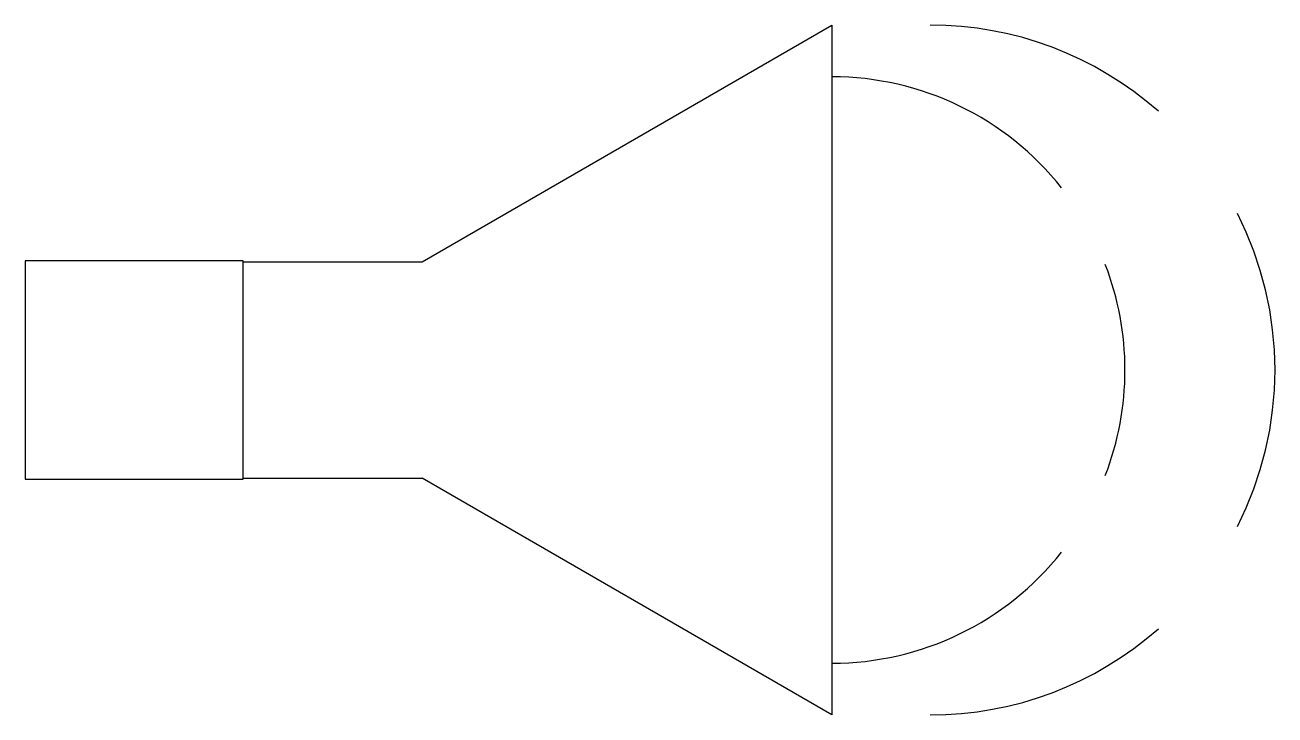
# Model space of a CAD drawing. Header units: millimetres. Extents: x -3108.482 to -3108.024, y 3735.804 to 3736.057.
import ezdxf

# ---------------------------------------------------------------- set-up
doc = ezdxf.new("R2010")
doc.units = ezdxf.units.MM
doc.header["$LTSCALE"] = 10
doc.linetypes.add('HIDDEN', pattern=[0.375, 0.25, -0.125])
doc.layers.add('Ele_tomadas', color=2, linetype='Continuous')

msp = doc.modelspace()

# ---------------------------------------------------------------- linework, layer by layer
at = {"layer": 'Ele_tomadas', "color": 3}
for p, q in [((-3108.336738683627, 3735.970377873345), (-3108.186481427672, 3736.057128940517)), ((-3108.186481427672, 3736.057128940517), (-3108.186481427672, 3735.804230336553)), ((-3108.402481427673, 3735.970377873345), (-3108.336738683627, 3735.970377873345)), ((-3108.402481427673, 3735.890981403726), (-3108.336738683627, 3735.890981403726)), ((-3108.186481427672, 3735.804230336553), (-3108.336738683627, 3735.890981403726))]:
    msp.add_line(p, q, dxfattribs=at)
msp.add_lwpolyline([(-3108.482481427673, 3735.890679638535), (-3108.402481427673, 3735.890679638535), (-3108.402481427673, 3735.970679638535), (-3108.482481427673, 3735.970679638535)], close=True, dxfattribs=at)
at = {"layer": 'Ele_tomadas', "color": 1, "linetype": 'HIDDEN'}
for start, end in [(48.57831468609275, 90), (332.994575859824, 27.00542414017595), (270, 311.4216853139072)]:
    msp.add_arc((-3108.150419181308, 3735.930679638535), 0.1264493019819902, start, end, dxfattribs=at)
at = {"layer": 'Ele_tomadas', "color": 1}
for start, end in [(38.3794235412439, 90), (338.8900597272198, 21.10994027278028), (270, 321.6205764587561)]:
    msp.add_arc((-3108.186481427672, 3735.930679638535), 0.1074819066846917, start, end, dxfattribs=at)

doc.saveas('drawing.dxf')
